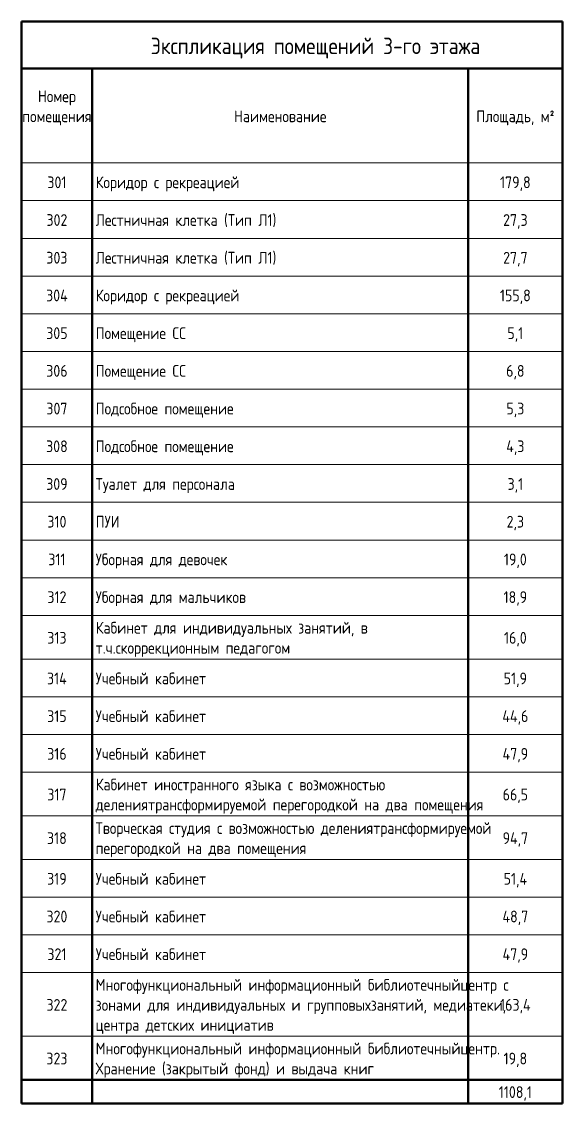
# Model space of a CAD drawing. Header units: millimetres. Extents: x -33838 to 476301, y -41806 to 120107.
# Drawn here: x 273856 to 285356, y -3032 to 19970 of the extents above; entities that cross this region are included whole.
import ezdxf

# ---------------------------------------------------------------- set-up
doc = ezdxf.new("R2010")
doc.units = ezdxf.units.MM
doc.layers.add('Графика', color=7, linetype='Continuous', lineweight=20)
doc.layers.add('Линии', color=7, linetype='Continuous', lineweight=9, true_color=0x00a600)
doc.styles.add('GOST Common_8', font='GOST Common_0.ttf', dxfattribs={"width": 0.9, "height": 3.5})
doc.styles.add('GOST Common_9', font='GOST Common_0.ttf', dxfattribs={"width": 0.9, "height": 2.5})

msp = doc.modelspace()

# ---------------------------------------------------------------- linework, layer by layer
at = {"layer": 'Линии', "color": 7, "lineweight": 50}
for p, q in [((273856.23031, 19969.53054), (273856.23031, 18969.53054)), ((285356.23031, 19969.53054), (273856.23031, 19969.53054)), ((285356.23031, 19969.53054), (285356.23031, -3032.00837)), ((273856.23031, 18969.53054), (273856.23031, -3032.00837)), ((273856.23031, 18969.53054), (285356.23031, 18969.53054)), ((275356.23031, 18969.53054), (275356.23031, 16964.92885)), ((283356.23031, 18969.53054), (283356.23031, 16964.92885)), ((285356.23031, 18969.53054), (285356.23031, 16964.92885)), ((275356.23031, 16964.92885), (275356.23031, 16163.08817)), ((283356.23031, 16964.92885), (283356.23031, 16163.08817)), ((285356.23031, 16964.92885), (285356.23031, 16163.08817)), ((275356.23031, 16163.08817), (275356.23031, 15361.2475)), ((283356.23031, 16163.08817), (283356.23031, 15361.2475)), ((285356.23031, 16163.08817), (285356.23031, 15361.2475)), ((275356.23031, 15361.2475), (275356.23031, 14559.40682)), ((283356.23031, 15361.2475), (283356.23031, 14559.40682)), ((285356.23031, 15361.2475), (285356.23031, 14559.40682)), ((275356.23031, 14559.40682), (275356.23031, 13757.56615)), ((283356.23031, 14559.40682), (283356.23031, 13757.56615)), ((285356.23031, 14559.40682), (285356.23031, 13757.56615)), ((275356.23031, 13757.56615), (275356.23031, 12955.72547)), ((283356.23031, 13757.56615), (283356.23031, 12955.72547)), ((285356.23031, 13757.56615), (285356.23031, 12955.72547)), ((275356.23031, 12955.72547), (275356.23031, 12153.8848)), ((283356.23031, 12955.72547), (283356.23031, 12153.8848)), ((285356.23031, 12955.72547), (285356.23031, 12153.8848)), ((275356.23031, 12153.8848), (275356.23031, 11352.04412)), ((283356.23031, 12153.8848), (283356.23031, 11352.04412)), ((285356.23031, 12153.8848), (285356.23031, 11352.04412)), ((275356.23031, 11352.04412), (275356.23031, 10550.20345)), ((283356.23031, 11352.04412), (283356.23031, 10550.20345)), ((285356.23031, 11352.04412), (285356.23031, 10550.20345)), ((275356.23031, 10550.20345), (275356.23031, 9748.36277)), ((283356.23031, 10550.20345), (283356.23031, 9748.36277)), ((285356.23031, 10550.20345), (285356.23031, 9748.36277)), ((275356.23031, 9748.36277), (275356.23031, 8946.52209)), ((283356.23031, 9748.36277), (283356.23031, 8946.52209)), ((285356.23031, 9748.36277), (285356.23031, 8946.52209)), ((275356.23031, 8946.52209), (275356.23031, 8144.68142)), ((283356.23031, 8946.52209), (283356.23031, 8144.68142)), ((285356.23031, 8946.52209), (285356.23031, 8144.68142)), ((275356.23031, 8144.68142), (275356.23031, 7342.84074)), ((283356.23031, 8144.68142), (283356.23031, 7342.84074)), ((285356.23031, 8144.68142), (285356.23031, 7342.84074)), ((275356.23031, 7342.84074), (275356.23031, 6415.5399)), ((283356.23031, 7342.84074), (283356.23031, 6415.5399)), ((285356.23031, 7342.84074), (285356.23031, 6415.5399)), ((275356.23031, 6415.5399), (275356.23031, 5613.69922)), ((283356.23031, 6415.5399), (283356.23031, 5613.69922)), ((285356.23031, 6415.5399), (285356.23031, 5613.69922)), ((275356.23031, 5613.69922), (275356.23031, 4811.85855)), ((283356.23031, 5613.69922), (283356.23031, 4811.85855)), ((285356.23031, 5613.69922), (285356.23031, 4811.85855)), ((275356.23031, 4811.85855), (275356.23031, 4010.01787)), ((283356.23031, 4811.85855), (283356.23031, 4010.01787)), ((285356.23031, 4811.85855), (285356.23031, 4010.01787)), ((275356.23031, 4010.01787), (275356.23031, 3082.71703)), ((283356.23031, 4010.01787), (283356.23031, 3082.71703)), ((285356.23031, 4010.01787), (285356.23031, 3082.71703)), ((275356.23031, 3082.71703), (275356.23031, 2155.41618)), ((283356.23031, 3082.71703), (283356.23031, 2155.41618)), ((285356.23031, 3082.71703), (285356.23031, 2155.41618)), ((275356.23031, 2155.41618), (275356.23031, 1353.57551)), ((283356.23031, 2155.41618), (283356.23031, 1353.57551)), ((285356.23031, 2155.41618), (285356.23031, 1353.57551)), ((275356.23031, 1353.57551), (275356.23031, 551.73483)), ((283356.23031, 1353.57551), (283356.23031, 551.73483)), ((285356.23031, 1353.57551), (285356.23031, 551.73483)), ((275356.23031, 551.73483), (275356.23031, -250.10584)), ((283356.23031, 551.73483), (283356.23031, -250.10584)), ((285356.23031, 551.73483), (285356.23031, -250.10584)), ((275356.23031, -250.10584), (275356.23031, -1603.55711)), ((283356.23031, -250.10584), (283356.23031, -1603.55711)), ((285356.23031, -250.10584), (285356.23031, -1603.55711)), ((275356.23031, -1603.55711), (275356.23031, -2530.85795)), ((283356.23031, -1603.55711), (283356.23031, -2530.85795)), ((285356.23031, -1603.55711), (285356.23031, -2530.85795)), ((275356.23031, -2530.85795), (273856.23031, -2530.85795)), ((283356.23031, -2530.85795), (275356.23031, -2530.85795)), ((275356.23031, -2530.85795), (275356.23031, -3032.00837)), ((285356.23031, -2530.85795), (283356.23031, -2530.85795)), ((283356.23031, -2530.85795), (283356.23031, -3032.00837)), ((285356.23031, -2530.85795), (285356.23031, -3032.00837)), ((285356.23031, -3032.00837), (273856.23031, -3032.00837))]:
    msp.add_line(p, q, dxfattribs=at)
at = {"layer": 'Линии', "color": 7, "lineweight": 20}
for p, q in [((275356.23031, 16964.92885), (273856.23031, 16964.92885)), ((283356.23031, 16964.92885), (275356.23031, 16964.92885)), ((285356.23031, 16964.92885), (283356.23031, 16964.92885)), ((275356.23031, 16163.08817), (273856.23031, 16163.08817)), ((283356.23031, 16163.08817), (275356.23031, 16163.08817)), ((285356.23031, 16163.08817), (283356.23031, 16163.08817)), ((275356.23031, 15361.2475), (273856.23031, 15361.2475)), ((283356.23031, 15361.2475), (275356.23031, 15361.2475)), ((285356.23031, 15361.2475), (283356.23031, 15361.2475)), ((275356.23031, 14559.40682), (273856.23031, 14559.40682)), ((283356.23031, 14559.40682), (275356.23031, 14559.40682)), ((285356.23031, 14559.40682), (283356.23031, 14559.40682)), ((275356.23031, 13757.56615), (273856.23031, 13757.56615)), ((283356.23031, 13757.56615), (275356.23031, 13757.56615)), ((285356.23031, 13757.56615), (283356.23031, 13757.56615)), ((275356.23031, 12955.72547), (273856.23031, 12955.72547)), ((283356.23031, 12955.72547), (275356.23031, 12955.72547)), ((285356.23031, 12955.72547), (283356.23031, 12955.72547)), ((275356.23031, 12153.8848), (273856.23031, 12153.8848)), ((283356.23031, 12153.8848), (275356.23031, 12153.8848)), ((285356.23031, 12153.8848), (283356.23031, 12153.8848)), ((275356.23031, 11352.04412), (273856.23031, 11352.04412)), ((283356.23031, 11352.04412), (275356.23031, 11352.04412)), ((285356.23031, 11352.04412), (283356.23031, 11352.04412)), ((275356.23031, 10550.20345), (273856.23031, 10550.20345)), ((283356.23031, 10550.20345), (275356.23031, 10550.20345)), ((285356.23031, 10550.20345), (283356.23031, 10550.20345)), ((275356.23031, 9748.36277), (273856.23031, 9748.36277)), ((283356.23031, 9748.36277), (275356.23031, 9748.36277)), ((285356.23031, 9748.36277), (283356.23031, 9748.36277)), ((275356.23031, 8946.52209), (273856.23031, 8946.52209)), ((283356.23031, 8946.52209), (275356.23031, 8946.52209)), ((285356.23031, 8946.52209), (283356.23031, 8946.52209)), ((275356.23031, 8144.68142), (273856.23031, 8144.68142)), ((283356.23031, 8144.68142), (275356.23031, 8144.68142)), ((285356.23031, 8144.68142), (283356.23031, 8144.68142)), ((275356.23031, 7342.84074), (273856.23031, 7342.84074)), ((283356.23031, 7342.84074), (275356.23031, 7342.84074)), ((285356.23031, 7342.84074), (283356.23031, 7342.84074)), ((275356.23031, 6415.5399), (273856.23031, 6415.5399)), ((283356.23031, 6415.5399), (275356.23031, 6415.5399)), ((285356.23031, 6415.5399), (283356.23031, 6415.5399)), ((275356.23031, 5613.69922), (273856.23031, 5613.69922)), ((283356.23031, 5613.69922), (275356.23031, 5613.69922)), ((285356.23031, 5613.69922), (283356.23031, 5613.69922)), ((275356.23031, 4811.85855), (273856.23031, 4811.85855)), ((283356.23031, 4811.85855), (275356.23031, 4811.85855)), ((285356.23031, 4811.85855), (283356.23031, 4811.85855)), ((275356.23031, 4010.01787), (273856.23031, 4010.01787)), ((283356.23031, 4010.01787), (275356.23031, 4010.01787)), ((285356.23031, 4010.01787), (283356.23031, 4010.01787)), ((275356.23031, 3082.71703), (273856.23031, 3082.71703)), ((283356.23031, 3082.71703), (275356.23031, 3082.71703)), ((285356.23031, 3082.71703), (283356.23031, 3082.71703)), ((275356.23031, 2155.41618), (273856.23031, 2155.41618)), ((283356.23031, 2155.41618), (275356.23031, 2155.41618)), ((285356.23031, 2155.41618), (283356.23031, 2155.41618)), ((275356.23031, 1353.57551), (273856.23031, 1353.57551)), ((283356.23031, 1353.57551), (275356.23031, 1353.57551)), ((285356.23031, 1353.57551), (283356.23031, 1353.57551)), ((275356.23031, 551.73483), (273856.23031, 551.73483)), ((283356.23031, 551.73483), (275356.23031, 551.73483)), ((285356.23031, 551.73483), (283356.23031, 551.73483)), ((275356.23031, -250.10584), (273856.23031, -250.10584)), ((283356.23031, -250.10584), (275356.23031, -250.10584)), ((285356.23031, -250.10584), (283356.23031, -250.10584)), ((275356.23031, -1603.55711), (273856.23031, -1603.55711)), ((283356.23031, -1603.55711), (275356.23031, -1603.55711)), ((285356.23031, -1603.55711), (283356.23031, -1603.55711))]:
    msp.add_line(p, q, dxfattribs=at)

# ---------------------------------------------------------------- texts
at = {"layer": 'Графика', "line_spacing_factor": 1.022761}
for s, insert, char_height, width, attachment_point, style in [('Экспликация помещений 3-го этажа', (280106.65073, 19628.61515), 350, 8447.113164, 2, 'GOST Common_8'), ('Номер\\Pпомещения', (274606.23031, 18507.01198), 250, 1418.0252413, 2, 'GOST Common_9'), ('Наименование', (279356.23031, 18080.86156), 250, 2353.3184855, 2, 'GOST Common_9'), ('Площадь, м\\fGOST Common|b0|i0|c238|p34|;\\W.9;²', (284356.23031, 18080.86156), 250, 2009.3719376, 2, 'GOST Common_9'), ('301', (274606.23031, 16677.64038), 250, 509.8856719, 2, 'GOST Common_9'), ('Коридор с рекреацией', (275431.23031, 16677.64038), 250, 3611.4387528, 1, 'GOST Common_9'), ('179,8', (284356.23031, 16677.64038), 250, 790.4736451, 2, 'GOST Common_9'), ('302', (274606.23031, 15875.7997), 250, 561.1759465, 2, 'GOST Common_9'), ('Лестничная клетка (Тип Л1)', (275431.23031, 15875.7997), 250, 4595.0051967, 1, 'GOST Common_9'), ('27,3', (284356.23031, 15875.7997), 250, 654.705271, 2, 'GOST Common_9'), ('303', (274606.23031, 15073.95903), 250, 561.1759465, 2, 'GOST Common_9'), ('Лестничная клетка (Тип Л1)', (275431.23031, 15073.95903), 250, 4595.0051967, 1, 'GOST Common_9'), ('27,7', (284356.23031, 15073.95903), 250, 654.705271, 2, 'GOST Common_9'), ('304', (274606.23031, 14272.11835), 250, 588.3296214, 2, 'GOST Common_9'), ('Коридор с рекреацией', (275431.23031, 14272.11835), 250, 3611.4387528, 1, 'GOST Common_9'), ('155,8', (284356.23031, 14272.11835), 250, 790.4736451, 2, 'GOST Common_9'), ('305', (274606.23031, 13470.27767), 250, 561.1759465, 2, 'GOST Common_9'), ('Помещение СС', (275431.23031, 13470.27767), 250, 2286.9428359, 1, 'GOST Common_9'), ('5,1', (284356.23031, 13470.27767), 250, 416.3563474, 2, 'GOST Common_9'), ('306', (274606.23031, 12668.437), 250, 561.1759465, 2, 'GOST Common_9'), ('Помещение СС', (275431.23031, 12668.437), 250, 2286.9428359, 1, 'GOST Common_9'), ('6,8', (284356.23031, 12668.437), 250, 467.6466221, 2, 'GOST Common_9'), ('307', (274606.23031, 11866.59632), 250, 561.1759465, 2, 'GOST Common_9'), ('Подсобное помещение', (275431.23031, 11866.59632), 250, 3572.216778, 1, 'GOST Common_9'), ('5,3', (284356.23031, 11866.59632), 250, 467.6466221, 2, 'GOST Common_9'), ('308', (274606.23031, 11064.75565), 250, 561.1759465, 2, 'GOST Common_9'), ('Подсобное помещение', (275431.23031, 11064.75565), 250, 3572.216778, 1, 'GOST Common_9'), ('4,3', (284356.23031, 11064.75565), 250, 494.800297, 2, 'GOST Common_9'), ('309', (274606.23031, 10262.91497), 250, 561.1759465, 2, 'GOST Common_9'), ('Туалет для персонала', (275431.23031, 10262.91497), 250, 3692.8997773, 1, 'GOST Common_9'), ('3,1', (284356.23031, 10262.91497), 250, 416.3563474, 2, 'GOST Common_9'), ('310', (274606.23031, 9461.0743), 250, 509.8856719, 2, 'GOST Common_9'), ('ПУИ', (275431.23031, 9461.0743), 250, 642.636971, 1, 'GOST Common_9'), ('2,3', (284356.23031, 9461.0743), 250, 467.6466221, 2, 'GOST Common_9'), ('311', (274606.23031, 8659.23362), 250, 458.5953972, 2, 'GOST Common_9'), ('Уборная для девочек', (275431.23031, 8659.23362), 250, 3421.363029, 1, 'GOST Common_9'), ('19,0', (284356.23031, 8659.23362), 250, 603.4149963, 2, 'GOST Common_9'), ('312', (274606.23031, 7857.39295), 250, 509.8856719, 2, 'GOST Common_9'), ('Уборная для мальчиков', (275431.23031, 7857.39295), 250, 3849.7876763, 1, 'GOST Common_9'), ('18,9', (284356.23031, 7857.39295), 250, 603.4149963, 2, 'GOST Common_9'), ('Кабинет для индивидуальных занятий, в т.ч.скоррекционным педагогом', (275431.23031, 7205.8974), 250, 7533.6362287, 1, 'GOST Common_9'), ('313', (274606.23031, 6992.82219), 250, 509.8856719, 2, 'GOST Common_9'), ('16,0', (284356.23031, 6992.82219), 250, 603.4149963, 2, 'GOST Common_9'), ('314', (274606.23031, 6128.25143), 250, 537.0393467, 2, 'GOST Common_9'), ('Учебный кабинет', (275431.23031, 6128.25143), 250, 2848.1187825, 1, 'GOST Common_9'), ('51,9', (284356.23031, 6128.25143), 250, 603.4149963, 2, 'GOST Common_9'), ('315', (274606.23031, 5326.41075), 250, 509.8856719, 2, 'GOST Common_9'), ('Учебный кабинет', (275431.23031, 5326.41075), 250, 2848.1187825, 1, 'GOST Common_9'), ('44,6', (284356.23031, 5326.41075), 250, 709.0126206, 2, 'GOST Common_9'), ('316', (274606.23031, 4524.57008), 250, 509.8856719, 2, 'GOST Common_9'), ('Учебный кабинет', (275431.23031, 4524.57008), 250, 2848.1187825, 1, 'GOST Common_9'), ('47,9', (284356.23031, 4524.57008), 250, 681.8589458, 2, 'GOST Common_9'), ('Кабинет иностранного языка с возможностью делениятрансформируемой перегородкой на два помещения', (275431.23031, 3873.07453), 250, 9024.0712695, 1, 'GOST Common_9'), ('317', (274606.23031, 3659.99932), 250, 509.8856719, 2, 'GOST Common_9'), ('66,5', (284356.23031, 3659.99932), 250, 654.705271, 2, 'GOST Common_9'), ('Творческая студия с возможностью делениятрансформируемой перегородкой на два помещения', (275431.23031, 2945.77368), 250, 8559.4417223, 1, 'GOST Common_9'), ('318', (274606.23031, 2732.69847), 250, 509.8856719, 2, 'GOST Common_9'), ('94,7', (284356.23031, 2732.69847), 250, 681.8589458, 2, 'GOST Common_9'), ('319', (274606.23031, 1868.12771), 250, 509.8856719, 2, 'GOST Common_9'), ('Учебный кабинет', (275431.23031, 1868.12771), 250, 2848.1187825, 1, 'GOST Common_9'), ('51,4', (284356.23031, 1868.12771), 250, 630.5686711, 2, 'GOST Common_9'), ('320', (274606.23031, 1066.28704), 250, 561.1759465, 2, 'GOST Common_9'), ('Учебный кабинет', (275431.23031, 1066.28704), 250, 2848.1187825, 1, 'GOST Common_9'), ('48,7', (284356.23031, 1066.28704), 250, 681.8589458, 2, 'GOST Common_9'), ('321', (274606.23031, 264.44636), 250, 509.8856719, 2, 'GOST Common_9'), ('Учебный кабинет', (275431.23031, 264.44636), 250, 2848.1187825, 1, 'GOST Common_9'), ('47,9', (284356.23031, 264.44636), 250, 681.8589458, 2, 'GOST Common_9'), ('Многофункциональный информационный библиотечныйцентр с зонами для индивидуальных и групповыхзанятий, медиатеки, центра детских инициатив', (275431.23031, -387.04919), 250, 9039.1566444, 1, 'GOST Common_9'), ('322', (274606.23031, -813.19961), 250, 561.1759465, 2, 'GOST Common_9'), ('163,4', (284356.23031, -813.19961), 250, 817.62732, 2, 'GOST Common_9'), ('Многофункциональный информационный библиотечныйцентр. Хранение (закрытый фонд) и выдача книг', (275431.23031, -1740.50045), 250, 9039.1566444, 1, 'GOST Common_9'), ('323', (274606.23031, -1953.57567), 250, 561.1759465, 2, 'GOST Common_9'), ('19,8', (284356.23031, -1953.57567), 250, 603.4149963, 2, 'GOST Common_9'), ('1108,1', (284356.23031, -2667.8013), 250, 874.9517446, 2, 'GOST Common_9')]:
    msp.add_mtext(s, dxfattribs=dict(at, insert=insert, char_height=char_height, width=width, attachment_point=attachment_point, style=style))

doc.saveas('drawing.dxf')
